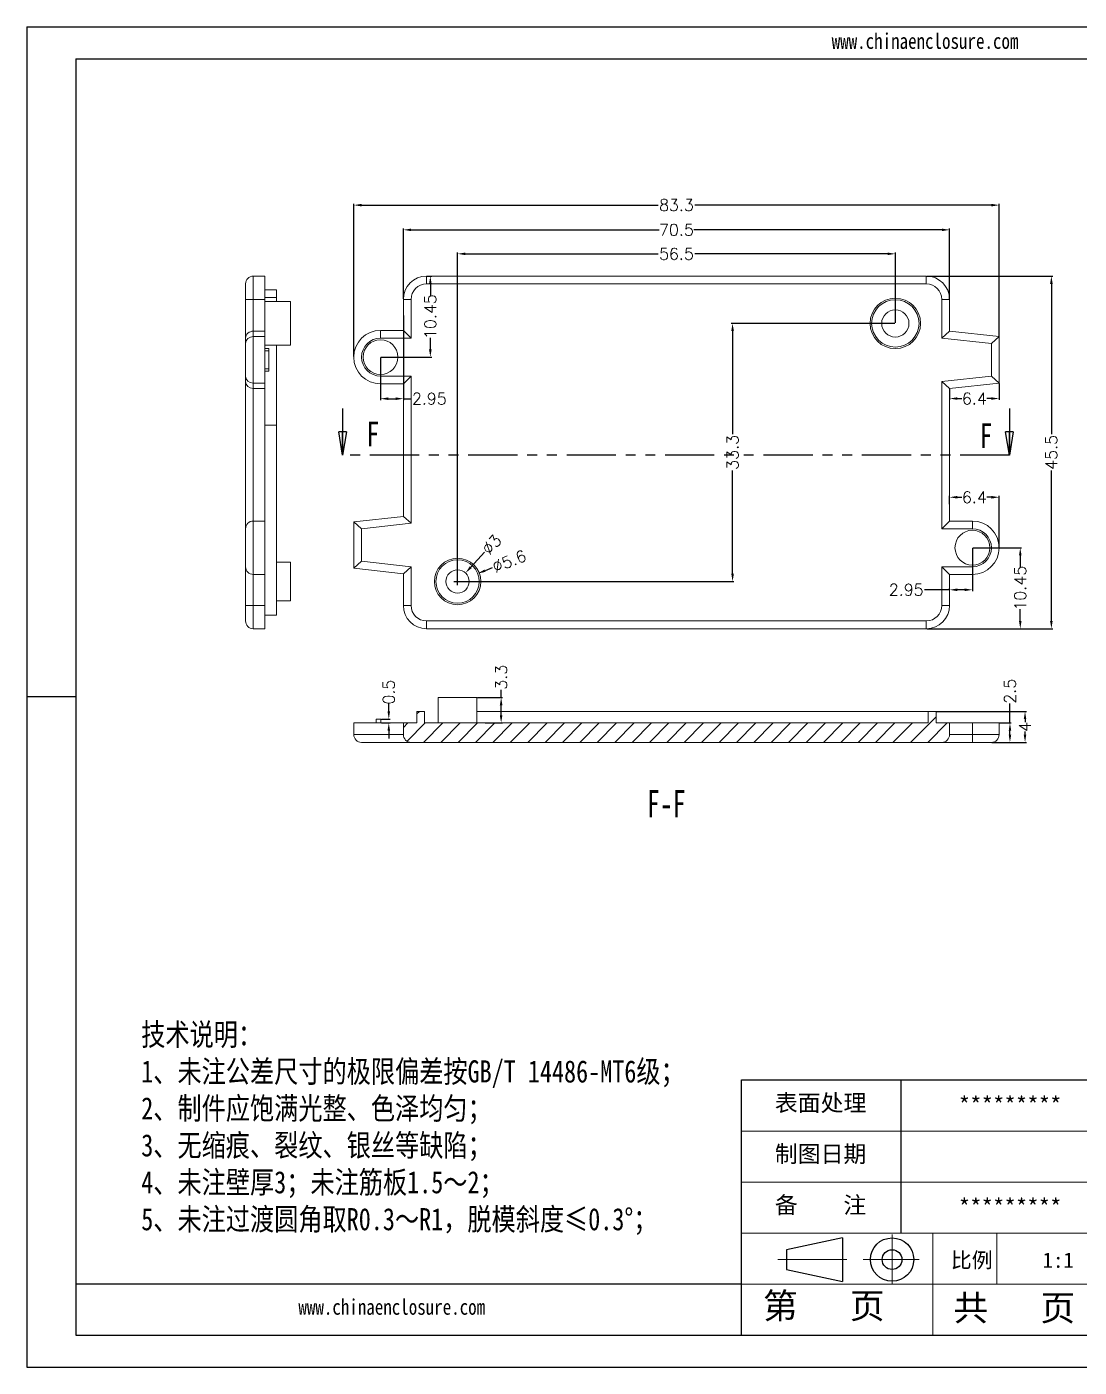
# Model space of a CAD drawing. Header units: inches. Extents: x 3288 to 3801, y 519 to 692.
# Drawn here: x 3288 to 3423.8, y 519 to 692 of the extents above; entities that cross this region are included whole.
import ezdxf

# ---------------------------------------------------------------- set-up
doc = ezdxf.new("R2010")
doc.units = ezdxf.units.IN
doc.linetypes.add('CENTER2', pattern=[28.575, 19.05, -3.175, 3.175, -3.175])
doc.linetypes.add('PHANTOM', pattern=[12.7, 6.35, -1.27, 1.27, -1.27, 1.27, -1.27])
doc.layers.add('文字', color=81, linetype='Continuous')
for name, color, linetype, lineweight in [('粗实线', 7, 'Continuous', 30), ('细实线', 3, 'Continuous', 9), ('细点划线', 2, 'CENTER2', 9)]:
    doc.layers.add(name, color=color, linetype=linetype, lineweight=lineweight)
doc.styles.add('SLDTEXTSTYLE0', font='TXT', dxfattribs={"width": 0.75})
doc.styles.add('SLDTEXTSTYLE3', font='TXT', dxfattribs={"width": 0.7})
doc.styles.get("Standard").update_dxf_attribs({"font": 'txt', "bigfont": 'gbcbig.shx'})
doc.styles.add('宋体', font='', dxfattribs={"width": 0.8, "height": 3.5})
doc.styles.get('宋体').set_extended_font_data('SimSun')
doc.dimstyles.new('1.5', dxfattribs={"dimtxt": 1.5, "dimasz": 1, "dimexe": 0.18, "dimexo": 0.0625, "dimgap": 0.1, "dimtad": 0, "dimzin": 12, "dimdsep": 46, "dimtxsty": 'Standard', "dimcen": 0.5, "dimclrd": 3, "dimclre": 3, "dimadec": 0, "dimazin": 0, "dimtfac": 1, "dimtofl": 0, "dimtmove": 0, "dimatfit": 3, "dimfxl": 1, "dimtolj": 1, "dimtzin": 0, "dimarcsym": 0})

# ---------------------------------------------------------------- blocks, each defined once
blk = doc.blocks.new('_CLOSED')
at = {"color": 0, "linetype": 'ByBlock', "lineweight": -2}
for p, q in [((-1, 0.166667), (0, 0)), ((-1, 0.166667), (-1, -0.166667)), ((0, 0), (-1, -0.166667)), ((0, 0), (-1, 0))]:
    blk.add_line(p, q, dxfattribs=at)
blk = doc.blocks.new('*D240')
at = {"color": 3, "lineweight": -2}
for p, q in [((3336.6, 656.9), (3336.6, 665.99)), ((3407.1, 656.9), (3407.1, 665.99)), ((3337.6, 665.81), (3369.62, 665.81)), ((3406.1, 665.81), (3374.07, 665.81))]:
    blk.add_line(p, q, dxfattribs=at)
at = {"color": 3}
for points in [[(3337.6, 665.97), (3337.6, 665.64), (3336.6, 665.81)], [(3406.1, 665.97), (3406.1, 665.64), (3407.1, 665.81)]]:
    blk.add_solid(points, dxfattribs=at)
at = {"layer": 'Defpoints', "color": 0}
for p in [(3407.1, 665.81), (3336.6, 656.84), (3407.1, 656.84)]:
    blk.add_point(p, dxfattribs=at)
at = {"color": 0, "insert": (3371.85, 665.81), "char_height": 1.5, "attachment_point": 5}
blk.add_mtext('\\A1;70.5', dxfattribs=at)
blk = doc.blocks.new('*D241')
at = {"color": 3, "lineweight": -2}
for p, q in [((3343.6, 620.5), (3343.6, 662.89)), ((3344.6, 662.71), (3369.5, 662.71)), ((3399.1, 662.71), (3374.2, 662.71)), ((3400.1, 653.8), (3400.1, 662.89))]:
    blk.add_line(p, q, dxfattribs=at)
at = {"color": 3}
for points in [[(3344.6, 662.88), (3344.6, 662.55), (3343.6, 662.71)], [(3399.1, 662.88), (3399.1, 662.55), (3400.1, 662.71)]]:
    blk.add_solid(points, dxfattribs=at)
at = {"layer": 'Defpoints', "color": 0}
for p in [(3400.1, 662.71), (3400.1, 653.74), (3343.6, 620.44)]:
    blk.add_point(p, dxfattribs=at)
at = {"color": 0, "insert": (3371.85, 662.71), "char_height": 1.5, "attachment_point": 5}
blk.add_mtext('\\A1;56.5', dxfattribs=at)
blk = doc.blocks.new('*D242')
at = {"color": 3, "lineweight": -2}
for p, q in [((3400.04, 653.74), (3378.91, 653.74)), ((3379.09, 652.74), (3379.09, 639.44)), ((3379.09, 621.44), (3379.09, 634.74)), ((3343.66, 620.44), (3379.27, 620.44))]:
    blk.add_line(p, q, dxfattribs=at)
at = {"color": 3}
for points in [[(3378.92, 652.74), (3379.26, 652.74), (3379.09, 653.74)], [(3378.92, 621.44), (3379.26, 621.44), (3379.09, 620.44)]]:
    blk.add_solid(points, dxfattribs=at)
at = {"layer": 'Defpoints', "color": 0}
for p in [(3379.09, 653.74), (3400.1, 653.74), (3343.6, 620.44)]:
    blk.add_point(p, dxfattribs=at)
at = {"color": 0, "insert": (3379.09, 637.09), "char_height": 1.5, "attachment_point": 5, "rotation": 90}
blk.add_mtext('\\A1;33.3', dxfattribs=at)
blk = doc.blocks.new('*D243')
at = {"color": 3, "lineweight": -2}
for p, q in [((3330.2, 649.45), (3330.2, 669.18)), ((3331.2, 669), (3369.5, 669)), ((3412.5, 669), (3374.2, 669)), ((3413.5, 652.1), (3413.5, 669.18))]:
    blk.add_line(p, q, dxfattribs=at)
at = {"color": 3}
for points in [[(3331.2, 669.16), (3331.2, 668.83), (3330.2, 669)], [(3412.5, 669.16), (3412.5, 668.83), (3413.5, 669)]]:
    blk.add_solid(points, dxfattribs=at)
at = {"layer": 'Defpoints', "color": 0}
for p in [(3413.5, 669), (3413.5, 652.04), (3330.2, 649.39)]:
    blk.add_point(p, dxfattribs=at)
at = {"color": 0, "insert": (3371.85, 669), "char_height": 1.5, "attachment_point": 5}
blk.add_mtext('\\A1;83.3', dxfattribs=at)
blk = doc.blocks.new('*D244')
at = {"color": 3, "lineweight": -2}
for p, q in [((3407.1, 630.4), (3407.1, 631.48)), ((3413.5, 624.85), (3413.5, 631.48)), ((3408.1, 631.3), (3408.7, 631.3)), ((3412.5, 631.3), (3411.9, 631.3))]:
    blk.add_line(p, q, dxfattribs=at)
at = {"color": 3}
for points in [[(3408.1, 631.47), (3408.1, 631.13), (3407.1, 631.3)], [(3412.5, 631.47), (3412.5, 631.13), (3413.5, 631.3)]]:
    blk.add_solid(points, dxfattribs=at)
at = {"layer": 'Defpoints', "color": 0}
for p in [(3407.1, 630.34), (3413.5, 631.3), (3413.5, 624.79)]:
    blk.add_point(p, dxfattribs=at)
at = {"color": 0, "insert": (3410.3, 631.3), "char_height": 1.5, "attachment_point": 5}
blk.add_mtext('\\A1;6.4', dxfattribs=at)
blk = doc.blocks.new('*D245')
at = {"color": 3, "lineweight": -2}
for p, q in [((3407.1, 645.27), (3407.1, 643.86)), ((3413.5, 645.97), (3413.5, 643.86)), ((3408.1, 644.04), (3408.7, 644.04)), ((3412.5, 644.04), (3411.9, 644.04))]:
    blk.add_line(p, q, dxfattribs=at)
at = {"color": 3}
for points in [[(3408.1, 644.2), (3408.1, 643.87), (3407.1, 644.04)], [(3412.5, 644.2), (3412.5, 643.87), (3413.5, 644.04)]]:
    blk.add_solid(points, dxfattribs=at)
at = {"layer": 'Defpoints', "color": 0}
for p in [(3407.1, 645.34), (3413.5, 646.04), (3413.5, 644.04)]:
    blk.add_point(p, dxfattribs=at)
at = {"color": 0, "insert": (3410.3, 644.04), "char_height": 1.5, "attachment_point": 5}
blk.add_mtext('\\A1;6.4', dxfattribs=at)
blk = doc.blocks.new('*D246')
at = {"color": 3, "lineweight": -2}
for p, q in [((3410.11, 624.79), (3416.4, 624.79)), ((3416.22, 623.79), (3416.22, 622.29)), ((3416.22, 615.34), (3416.22, 616.84)), ((3404.16, 614.34), (3416.4, 614.34))]:
    blk.add_line(p, q, dxfattribs=at)
at = {"color": 3}
for points in [[(3416.06, 623.79), (3416.39, 623.79), (3416.22, 624.79)], [(3416.06, 615.34), (3416.39, 615.34), (3416.22, 614.34)]]:
    blk.add_solid(points, dxfattribs=at)
at = {"layer": 'Defpoints', "color": 0}
for p in [(3410.05, 624.79), (3404.1, 614.34), (3416.22, 614.34)]:
    blk.add_point(p, dxfattribs=at)
at = {"color": 0, "insert": (3416.22, 619.56), "char_height": 1.5, "attachment_point": 5, "rotation": 90}
blk.add_mtext('\\A1;10.45', dxfattribs=at)
blk = doc.blocks.new('*D247')
at = {"color": 3, "lineweight": -2}
for p, q in [((3410.05, 624.72), (3410.05, 619.18)), ((3407.1, 619.36), (3403.85, 619.36)), ((3407.1, 619.4), (3407.1, 619.54)), ((3409.05, 619.36), (3408.1, 619.36))]:
    blk.add_line(p, q, dxfattribs=at)
at = {"color": 3}
for points in [[(3408.1, 619.53), (3408.1, 619.19), (3407.1, 619.36)], [(3409.05, 619.53), (3409.05, 619.19), (3410.05, 619.36)]]:
    blk.add_solid(points, dxfattribs=at)
at = {"layer": 'Defpoints', "color": 0}
for p in [(3410.05, 624.79), (3407.1, 619.36), (3407.1, 619.34)]:
    blk.add_point(p, dxfattribs=at)
at = {"color": 0, "insert": (3401.5, 619.36), "char_height": 1.5, "attachment_point": 5}
blk.add_mtext('\\A1;2.95', dxfattribs=at)
blk = doc.blocks.new('*D248')
at = {"color": 3, "lineweight": -2}
for p, q in [((3339.66, 659.84), (3340.26, 659.84)), ((3340.08, 658.84), (3340.08, 657.34)), ((3340.08, 650.39), (3340.08, 651.89)), ((3333.71, 649.39), (3340.26, 649.39))]:
    blk.add_line(p, q, dxfattribs=at)
at = {"color": 3}
for points in [[(3339.91, 658.84), (3340.25, 658.84), (3340.08, 659.84)], [(3339.91, 650.39), (3340.25, 650.39), (3340.08, 649.39)]]:
    blk.add_solid(points, dxfattribs=at)
at = {"layer": 'Defpoints', "color": 0}
for p in [(3339.6, 659.84), (3333.65, 649.39), (3340.08, 649.39)]:
    blk.add_point(p, dxfattribs=at)
at = {"color": 0, "insert": (3340.08, 654.61), "char_height": 1.5, "attachment_point": 5, "rotation": 90}
blk.add_mtext('\\A1;10.45', dxfattribs=at)
blk = doc.blocks.new('*D249')
at = {"color": 3, "lineweight": -2}
for p, q in [((3336.6, 654.77), (3336.6, 643.84)), ((3333.65, 649.32), (3333.65, 643.84)), ((3334.65, 644.02), (3335.6, 644.02)), ((3336.6, 644.02), (3337.6, 644.02))]:
    blk.add_line(p, q, dxfattribs=at)
at = {"color": 3}
for points in [[(3334.65, 644.19), (3334.65, 643.85), (3333.65, 644.02)], [(3335.6, 644.19), (3335.6, 643.85), (3336.6, 644.02)]]:
    blk.add_solid(points, dxfattribs=at)
at = {"layer": 'Defpoints', "color": 0}
for p in [(3336.6, 654.84), (3333.65, 649.39), (3336.6, 644.02)]:
    blk.add_point(p, dxfattribs=at)
at = {"color": 0, "insert": (3339.95, 644.02), "char_height": 1.5, "attachment_point": 5}
blk.add_mtext('\\A1;2.95', dxfattribs=at)
blk = doc.blocks.new('*D250')
at = {"color": 3, "lineweight": -2}
for p, q in [((3347.08, 624.2), (3345.3, 622.27)), ((3343.1, 620.44), (3344.1, 620.44)), ((3343.6, 619.94), (3343.6, 620.94))]:
    blk.add_line(p, q, dxfattribs=at)
at = {"color": 3}
blk.add_solid([(3345.17, 622.38), (3345.42, 622.16), (3344.62, 621.54)], dxfattribs=at)
at = {"layer": 'Defpoints', "color": 0}
for p in [(3344.62, 621.54), (3342.58, 619.33)]:
    blk.add_point(p, dxfattribs=at)
at = {"color": 0, "insert": (3348, 625.19), "char_height": 1.5, "attachment_point": 5, "rotation": 47.2242}
blk.add_mtext('\\A1;∅3', dxfattribs=at)
blk = doc.blocks.new('*D251')
at = {"color": 3, "lineweight": -2}
for p, q in [((3348.07, 622.19), (3347.14, 621.82)), ((3343.1, 620.44), (3344.1, 620.44)), ((3343.6, 619.94), (3343.6, 620.94))]:
    blk.add_line(p, q, dxfattribs=at)
at = {"color": 3}
blk.add_solid([(3347.08, 621.98), (3347.2, 621.67), (3346.2, 621.46)], dxfattribs=at)
at = {"layer": 'Defpoints', "color": 0}
for p in [(3346.2, 621.46), (3340.99, 619.41)]:
    blk.add_point(p, dxfattribs=at)
at = {"color": 0, "insert": (3350.26, 623.04), "char_height": 1.5, "attachment_point": 5, "rotation": 21.3806}
blk.add_mtext('\\A1;∅5.6', dxfattribs=at)
blk = doc.blocks.new('*D252')
at = {"color": 3, "lineweight": -2}
for p, q in [((3404.16, 659.84), (3420.42, 659.84)), ((3420.24, 658.84), (3420.24, 639.44)), ((3420.24, 615.34), (3420.24, 634.74)), ((3404.16, 614.34), (3420.42, 614.34))]:
    blk.add_line(p, q, dxfattribs=at)
at = {"color": 3}
for points in [[(3420.07, 658.84), (3420.41, 658.84), (3420.24, 659.84)], [(3420.07, 615.34), (3420.41, 615.34), (3420.24, 614.34)]]:
    blk.add_solid(points, dxfattribs=at)
at = {"layer": 'Defpoints', "color": 0}
for p in [(3404.1, 659.84), (3420.24, 659.84), (3404.1, 614.34)]:
    blk.add_point(p, dxfattribs=at)
at = {"color": 0, "insert": (3420.24, 637.09), "char_height": 1.5, "attachment_point": 5, "rotation": 90}
blk.add_mtext('\\A1;45.5', dxfattribs=at)
blk = doc.blocks.new('*D253')
at = {"color": 3, "lineweight": -2}
for p, q in [((3414.89, 602.17), (3414.89, 604.67)), ((3413.56, 602.17), (3415.07, 602.17)), ((3414.89, 600.67), (3414.89, 601.17)), ((3412.56, 599.67), (3415.07, 599.67))]:
    blk.add_line(p, q, dxfattribs=at)
at = {"color": 3}
for points in [[(3414.73, 601.17), (3415.06, 601.17), (3414.89, 602.17)], [(3414.73, 600.67), (3415.06, 600.67), (3414.89, 599.67)]]:
    blk.add_solid(points, dxfattribs=at)
at = {"layer": 'Defpoints', "color": 0}
for p in [(3413.5, 602.17), (3414.89, 602.17), (3412.5, 599.67)]:
    blk.add_point(p, dxfattribs=at)
at = {"color": 0, "insert": (3414.89, 606.27), "char_height": 1.5, "attachment_point": 5, "rotation": 90}
blk.add_mtext('\\A1;2.5', dxfattribs=at)
blk = doc.blocks.new('*D254')
at = {"color": 3, "lineweight": -2}
for p, q in [((3405.41, 603.67), (3417.02, 603.67)), ((3416.84, 602.67), (3416.84, 602.27)), ((3416.84, 600.67), (3416.84, 601.07)), ((3412.56, 599.67), (3417.02, 599.67))]:
    blk.add_line(p, q, dxfattribs=at)
at = {"color": 3}
for points in [[(3416.67, 602.67), (3417, 602.67), (3416.84, 603.67)], [(3416.67, 600.67), (3417, 600.67), (3416.84, 599.67)]]:
    blk.add_solid(points, dxfattribs=at)
at = {"layer": 'Defpoints', "color": 0}
for p in [(3405.35, 603.67), (3412.5, 599.67), (3416.84, 599.67)]:
    blk.add_point(p, dxfattribs=at)
at = {"color": 0, "insert": (3416.84, 601.67), "char_height": 1.5, "attachment_point": 5, "rotation": 90}
blk.add_mtext('\\A1;4', dxfattribs=at)
blk = doc.blocks.new('*D255')
at = {"color": 3, "lineweight": -2}
for p, q in [((3346.16, 605.47), (3349.4, 605.47)), ((3349.22, 605.47), (3349.22, 606.47)), ((3349.22, 603.17), (3349.22, 604.47)), ((3347.15, 602.17), (3349.4, 602.17))]:
    blk.add_line(p, q, dxfattribs=at)
at = {"color": 3}
for points in [[(3349.05, 604.47), (3349.38, 604.47), (3349.22, 605.47)], [(3349.05, 603.17), (3349.38, 603.17), (3349.22, 602.17)]]:
    blk.add_solid(points, dxfattribs=at)
at = {"layer": 'Defpoints', "color": 0}
for p in [(3346.1, 605.47), (3349.22, 605.47), (3347.09, 602.17)]:
    blk.add_point(p, dxfattribs=at)
at = {"color": 0, "insert": (3349.22, 608.07), "char_height": 1.5, "attachment_point": 5, "rotation": 90}
blk.add_mtext('\\A1;3.3', dxfattribs=at)
blk = doc.blocks.new('*D256')
at = {"color": 3, "lineweight": -2}
for p, q in [((3334.72, 603.67), (3334.72, 604.67)), ((3333.76, 602.67), (3334.9, 602.67)), ((3333.76, 602.17), (3334.9, 602.17)), ((3334.72, 601.17), (3334.72, 600.17))]:
    blk.add_line(p, q, dxfattribs=at)
at = {"color": 3}
for points in [[(3334.55, 603.67), (3334.88, 603.67), (3334.72, 602.67)], [(3334.55, 601.17), (3334.88, 601.17), (3334.72, 602.17)]]:
    blk.add_solid(points, dxfattribs=at)
at = {"layer": 'Defpoints', "color": 0}
for p in [(3333.7, 602.67), (3333.7, 602.17), (3334.72, 602.67)]:
    blk.add_point(p, dxfattribs=at)
at = {"color": 0, "insert": (3334.72, 606.15), "char_height": 1.5, "attachment_point": 5, "rotation": 90}
blk.add_mtext('\\A1;0.5', dxfattribs=at)

msp = doc.modelspace()

# ---------------------------------------------------------------- hatches: boundary and pattern name
at = {"linetype": 'Continuous', "lineweight": 0}
h = msp.add_hatch(dxfattribs=at)
h.set_pattern_fill('ANSI31', color=4, scale=0.5, style=0)
h.set_pattern_definition([(45, (-287.873, -306.3599), (-1.122532, 1.122532), [])])
edge = h.paths.add_edge_path(flags=0)
edge.add_line((3404.348, 602.172), (3339.348, 602.172))
edge.add_line((3339.348, 602.172), (3339.348, 603.672))
edge.add_line((3339.348, 603.672), (3338.348, 603.672))
edge.add_line((3338.348, 603.672), (3338.348, 602.172))
edge.add_line((3338.348, 602.172), (3336.598, 602.172))
edge.add_line((3336.598, 602.172), (3336.598, 600.672))
edge.add_arc((3337.598, 600.672), 1, 180, 270)
edge.add_line((3337.598, 599.672), (3406.098, 599.672))
edge.add_arc((3406.098, 600.672), 1, 270, 0)
edge.add_line((3407.098, 600.672), (3407.098, 602.172))
edge.add_line((3407.098, 602.172), (3405.348, 602.172))
edge.add_line((3405.348, 602.172), (3405.348, 603.672))
edge.add_line((3405.348, 603.672), (3404.348, 603.672))
edge.add_line((3404.348, 603.672), (3404.348, 602.172))

# ---------------------------------------------------------------- linework, layer by layer
for p, q in [((3287.995, 692.009), (3532.622, 692.009)), ((3287.995, 692.009), (3287.995, 519.041)), ((3294.325, 687.891), (3528.504, 687.891)), ((3294.325, 687.891), (3294.325, 523.159)), ((3294.325, 605.525), (3287.995, 605.525)), ((3287.995, 599.119), (3287.995, 519.041)), ((3380.245, 523.159), (3380.245, 556.105)), ((3380.245, 556.105), (3528.504, 556.105)), ((3400.837, 536.337), (3400.837, 556.105)), ((3380.245, 529.748), (3294.325, 529.748)), ((3294.325, 523.159), (3528.504, 523.159)), ((3287.995, 519.041), (3532.622, 519.041)), ((3287.995, 519.041), (3401.249, 519.041))]:
    msp.add_line(p, q)
at = {"color": 7, "linetype": 'Continuous', "lineweight": 15}
for p, q in [((3317.231, 659.835), (3317.231, 656.835)), ((3317.231, 659.835), (3318.731, 659.835)), ((3318.731, 659.835), (3318.731, 656.835)), ((3339.598, 659.835), (3339.598, 658.835)), ((3339.598, 659.835), (3404.098, 659.835)), ((3404.098, 659.835), (3404.098, 658.835)), ((3316.231, 656.835), (3316.231, 658.835)), ((3318.731, 658.085), (3320.231, 658.085)), ((3320.231, 657.085), (3320.231, 658.085)), ((3404.098, 658.835), (3339.598, 658.835)), ((3317.231, 656.835), (3316.231, 656.835)), ((3316.231, 651.839), (3316.231, 656.835)), ((3317.231, 656.835), (3317.231, 652.735)), ((3318.731, 656.835), (3317.231, 656.835)), ((3318.731, 657.085), (3320.231, 657.085)), ((3318.731, 656.835), (3318.731, 652.735)), ((3322.031, 656.557), (3318.731, 656.557)), ((3320.231, 656.557), (3320.231, 657.085)), ((3322.031, 656.557), (3322.031, 650.913)), ((3336.598, 652.835), (3336.598, 656.835)), ((3336.598, 656.835), (3337.598, 656.835)), ((3337.598, 656.835), (3337.598, 651.835)), ((3407.098, 656.835), (3406.098, 656.835)), ((3406.098, 651.839), (3406.098, 656.835)), ((3407.098, 656.835), (3407.098, 652.735)), ((3317.231, 652.735), (3317.231, 652.035)), ((3318.731, 652.735), (3317.231, 652.735)), ((3318.731, 652.735), (3318.731, 652.035)), ((3333.648, 651.835), (3333.648, 652.835)), ((3333.648, 652.835), (3336.598, 652.835)), ((3337.598, 651.835), (3336.598, 652.835)), ((3407.098, 652.735), (3406.098, 651.839)), ((3407.098, 652.735), (3413.498, 652.035)), ((3316.231, 651.139), (3316.231, 651.839)), ((3316.231, 646.932), (3316.231, 651.139)), ((3318.731, 652.035), (3317.231, 652.035)), ((3317.231, 652.035), (3317.231, 646.035)), ((3318.731, 652.035), (3318.731, 646.035)), ((3318.731, 650.913), (3322.031, 650.913)), ((3319.231, 650.485), (3318.731, 650.485)), ((3319.231, 650.485), (3319.231, 650.185)), ((3320.231, 640.585), (3320.231, 650.913)), ((3337.598, 651.835), (3333.648, 651.835)), ((3412.498, 651.139), (3406.098, 651.839)), ((3413.498, 652.035), (3412.498, 651.139)), ((3412.498, 646.932), (3412.498, 651.139)), ((3413.498, 652.035), (3413.498, 646.035)), ((3319.231, 650.185), (3318.731, 650.185)), ((3319.231, 650.185), (3319.231, 647.885)), ((3316.231, 646.232), (3316.231, 646.932)), ((3319.231, 647.885), (3318.731, 647.885)), ((3318.731, 647.585), (3319.231, 647.585)), ((3319.231, 647.885), (3319.231, 647.585)), ((3333.648, 646.935), (3333.648, 645.935)), ((3333.648, 646.935), (3337.598, 646.935)), ((3337.598, 646.935), (3336.598, 645.935)), ((3337.598, 646.935), (3337.598, 627.939)), ((3406.098, 646.232), (3412.498, 646.932)), ((3413.498, 646.035), (3412.498, 646.932)), ((3316.231, 627.235), (3316.231, 646.232)), ((3318.731, 646.035), (3317.231, 646.035)), ((3317.231, 646.035), (3317.231, 645.335)), ((3318.731, 645.335), (3317.231, 645.335)), ((3317.231, 645.335), (3317.231, 628.235)), ((3318.731, 646.035), (3318.731, 645.335)), ((3318.731, 645.335), (3318.731, 628.235)), ((3336.598, 645.935), (3333.648, 645.935)), ((3336.598, 628.835), (3336.598, 645.935)), ((3407.098, 645.335), (3406.098, 646.232)), ((3406.098, 627.235), (3406.098, 646.232)), ((3413.498, 646.035), (3407.098, 645.335)), ((3407.098, 645.335), (3407.098, 628.235)), ((3318.731, 640.585), (3320.231, 640.585)), ((3320.231, 640.585), (3320.231, 616.085)), ((3317.231, 628.235), (3317.231, 621.335)), ((3317.231, 628.235), (3318.731, 628.235)), ((3318.731, 621.335), (3318.731, 628.235)), ((3330.198, 628.135), (3336.598, 628.835)), ((3331.198, 627.239), (3330.198, 628.135)), ((3330.198, 622.135), (3330.198, 628.135)), ((3337.598, 627.939), (3331.198, 627.239)), ((3337.598, 627.939), (3336.598, 628.835)), ((3407.098, 628.235), (3406.098, 627.235)), ((3407.098, 628.235), (3410.048, 628.235)), ((3410.048, 628.235), (3410.048, 627.235)), ((3316.231, 622.335), (3316.231, 627.235)), ((3331.198, 627.239), (3331.198, 623.032)), ((3410.048, 627.235), (3406.098, 627.235)), ((3322.031, 622.935), (3320.231, 622.935)), ((3322.031, 622.935), (3322.031, 617.935)), ((3331.198, 623.032), (3330.198, 622.135)), ((3331.198, 623.032), (3337.598, 622.332)), ((3316.231, 617.335), (3316.231, 622.335)), ((3318.731, 621.335), (3317.231, 621.335)), ((3317.231, 621.335), (3317.231, 617.335)), ((3318.731, 621.335), (3318.731, 617.335)), ((3336.598, 621.435), (3330.198, 622.135)), ((3337.598, 622.332), (3336.598, 621.435)), ((3336.598, 617.335), (3336.598, 621.435)), ((3337.598, 622.332), (3337.598, 617.335)), ((3406.098, 622.335), (3410.048, 622.335)), ((3406.098, 617.335), (3406.098, 622.335)), ((3407.098, 621.335), (3406.098, 622.335)), ((3410.048, 621.335), (3407.098, 621.335)), ((3407.098, 621.335), (3407.098, 617.335)), ((3410.048, 621.335), (3410.048, 622.335)), ((3320.231, 617.935), (3322.031, 617.935)), ((3316.231, 617.335), (3317.231, 617.335)), ((3316.231, 615.335), (3316.231, 617.335)), ((3317.231, 617.335), (3317.231, 614.335)), ((3317.231, 617.335), (3318.731, 617.335)), ((3318.731, 617.335), (3318.731, 614.335)), ((3320.231, 616.085), (3318.731, 616.085)), ((3337.598, 617.335), (3336.598, 617.335)), ((3406.098, 617.335), (3407.098, 617.335)), ((3318.731, 614.335), (3317.231, 614.335)), ((3339.598, 615.335), (3404.098, 615.335)), ((3339.598, 615.335), (3339.598, 614.335)), ((3404.098, 614.335), (3339.598, 614.335)), ((3404.098, 615.335), (3404.098, 614.335)), ((3341.098, 605.472), (3341.098, 602.172)), ((3341.098, 605.472), (3346.098, 605.472)), ((3346.098, 602.172), (3346.098, 605.472)), ((3338.348, 602.172), (3338.348, 603.672)), ((3338.348, 603.672), (3339.348, 603.672)), ((3339.348, 602.172), (3339.348, 603.672)), ((3404.348, 603.672), (3346.098, 603.672)), ((3404.348, 603.672), (3404.348, 602.172)), ((3404.348, 603.672), (3405.348, 603.672)), ((3405.348, 603.672), (3405.348, 602.172)), ((3330.198, 602.172), (3330.198, 600.672)), ((3330.198, 602.172), (3336.598, 602.172)), ((3333.098, 602.672), (3333.098, 602.172)), ((3333.098, 602.672), (3333.698, 602.672)), ((3333.698, 602.672), (3333.698, 602.172)), ((3336.598, 600.672), (3336.598, 602.172)), ((3336.598, 602.172), (3338.348, 602.172)), ((3339.348, 602.172), (3404.348, 602.172)), ((3405.348, 602.172), (3407.098, 602.172)), ((3407.098, 602.172), (3407.098, 600.672)), ((3410.048, 602.172), (3407.098, 602.172)), ((3410.048, 600.672), (3410.048, 602.172)), ((3413.498, 602.172), (3410.048, 602.172)), ((3413.498, 600.672), (3413.498, 602.172)), ((3330.198, 600.672), (3336.598, 600.672)), ((3407.098, 600.672), (3410.048, 600.672)), ((3410.048, 600.672), (3410.048, 599.672)), ((3337.598, 599.672), (3331.198, 599.672)), ((3337.598, 599.672), (3406.098, 599.672)), ((3410.048, 599.672), (3406.098, 599.672)), ((3412.498, 599.672), (3410.048, 599.672))]:
    msp.add_line(p, q, dxfattribs=at)
at = {"color": 7, "linetype": 'Continuous', "lineweight": 30}
for p, q in [((3328.755, 642.733), (3328.755, 636.733)), ((3414.828, 642.733), (3414.828, 636.733))]:
    msp.add_line(p, q, dxfattribs=at)
at = {"color": 1, "linetype": 'PHANTOM', "lineweight": 30}
msp.add_line((3414.828, 636.733), (3328.755, 636.733), dxfattribs=at)
at = {"color": 8, "linetype": 'Continuous', "lineweight": 15}
msp.add_line((3410.048, 600.672), (3413.498, 600.672), dxfattribs=at)
at = {"color": 7, "linetype": 'Continuous', "lineweight": 15}
for centre, radius in [((3400.098, 653.735), 3.257), ((3400.098, 653.735), 3.057), ((3400.098, 653.735), 1.757), ((3333.648, 649.385), 2.25), ((3410.048, 624.785), 2.25), ((3343.598, 620.435), 3), ((3343.598, 620.435), 2.8), ((3343.598, 620.435), 1.5)]:
    msp.add_circle(centre, radius, dxfattribs=at)
for centre, radius, start, end in [((3317.231, 658.835), 1, 90, 180), ((3339.598, 656.835), 3, 90, 180), ((3404.098, 656.835), 3, 0, 90), ((3339.598, 656.835), 2, 90, 180), ((3404.098, 656.835), 2, 0, 90), ((3333.648, 649.385), 3.45, 90, 270), ((3333.648, 649.385), 2.45, 90, 270), ((3317.231, 627.235), 1, 90, 180), ((3410.048, 624.785), 3.45, 270, 90), ((3410.048, 624.785), 2.45, 270, 90), ((3317.231, 622.335), 1, 180, 270), ((3339.598, 617.335), 3, 180, 270), ((3339.598, 617.335), 2, 180, 270), ((3404.098, 617.335), 2, 270, 0), ((3404.098, 617.335), 3, 270, 0), ((3317.231, 615.335), 1, 180, 270), ((3331.198, 600.672), 1, 180, 270), ((3337.598, 600.672), 1, 180, 270), ((3406.098, 600.672), 1, 270, 0), ((3412.498, 600.672), 1, 270, 0)]:
    msp.add_arc(centre, radius, start, end, dxfattribs=at)
for centre, start_param, end_param in [((3317.231, 651.839), 1.5707963, 3.1415927), ((3317.231, 651.139), 1.5707963, 3.1415927), ((3317.231, 646.932), 3.1415927, 4.712389), ((3317.231, 646.232), 3.1415927, 4.712389)]:
    msp.add_ellipse(centre, major_axis=(1, 0), ratio=0.8965887, start_param=start_param, end_param=end_param, dxfattribs=at)
at = {"layer": '粗实线', "color": 7}
for p, q in [((3393.268, 535.721), (3386.068, 534.195)), ((3393.268, 535.721), (3393.268, 530.078)), ((3386.068, 534.195), (3386.068, 531.649)), ((3386.068, 531.649), (3393.268, 530.078))]:
    msp.add_line(p, q, dxfattribs=at)
for radius in [2.799, 1.273]:
    msp.add_circle((3399.676, 532.922), radius, dxfattribs=at)
at = {"layer": '细实线', "color": 7}
for p, q in [((3429.665, 549.516), (3380.245, 549.516)), ((3429.665, 542.927), (3380.245, 542.927)), ((3528.504, 536.337), (3380.245, 536.337)), ((3404.955, 536.337), (3404.955, 523.159)), ((3413.192, 536.337), (3413.192, 529.748)), ((3429.665, 529.748), (3380.245, 529.748))]:
    msp.add_line(p, q, dxfattribs=at)
at = {"layer": '细点划线', "color": 7}
for p, q in [((3399.676, 536.144), (3399.676, 529.748)), ((3384.921, 532.922), (3393.82, 532.922)), ((3395.932, 532.922), (3403.167, 532.922))]:
    msp.add_line(p, q, dxfattribs=at)

# ---------------------------------------------------------------- block references
at = {"color": 7, "linetype": 'Continuous', "lineweight": 30, "xscale": 3, "yscale": 3, "zscale": 0.5, "rotation": 270}
for p in [(3328.755, 636.733), (3414.828, 636.733)]:
    msp.add_blockref('_CLOSED', p, dxfattribs=at)

# ---------------------------------------------------------------- texts
at = {"color": 7, "linetype": 'Continuous', "char_height": 3.175, "attachment_point": 1, "style": 'SLDTEXTSTYLE0'}
for insert in [(3331.856, 641.037), (3410.996, 640.851)]:
    msp.add_mtext('F', dxfattribs=dict(at, insert=insert))
at = {"color": 0, "linetype": 'Continuous', "lineweight": 0, "insert": (3370.534, 593.505), "char_height": 3.5, "attachment_point": 2, "style": 'SLDTEXTSTYLE3'}
msp.add_mtext('F-F', dxfattribs=at)
at = {"char_height": 2.167, "width": 1231.61197, "attachment_point": 1}
for s, insert in [('{\\fSimHei|b0|i0|c134|p49;表面处理}', (3384.543, 554.235)), ('{\\fSimHei|b0|i0|c134|p49;*********}', (3408.277, 553.957)), ('{\\fSimHei|b0|i0|c134|p49;制图日期}', (3384.543, 547.646)), ('{\\fSimHei|b0|i0|c134|p49;备    注}', (3384.543, 541.057)), ('{\\fSimHei|b0|i0|c134|p49;*********}', (3408.277, 540.778))]:
    msp.add_mtext(s, dxfattribs=dict(at, insert=insert))
at = {"layer": '文字', "color": 0, "attachment_point": 1, "style": '宋体'}
for s, insert, char_height, width in [('www.chinaenclosure.com', (3391.882, 691.179), 2.01339, 35.37332), ('{\\H1.111x;技术说明：\\P1、未注公差尺寸的极限偏差按GB/T 14486-MT6级；\\P2、制件应饱满光整、色泽均匀；\\P3、无缩痕、裂纹、银丝等缺陷；\\P4、未注壁厚3；未注筋板1.5～2；\\P5、未注过渡圆角取R0.3～R1，脱模斜度≤0.3%%D；}', (3302.765, 563.407), 2.57394, 93.75138), ('www.chinaenclosure.com', (3323.05, 527.82), 2.01339, 35.37332)]:
    msp.add_mtext(s, dxfattribs=dict(at, insert=insert, char_height=char_height, width=width))
at = {"layer": '细实线', "color": 7, "attachment_point": 1}
for s, insert, char_height, width in [('{\\fSimSun|b0|i0|c134|p54;比例}', (3407.261, 533.842), 1.97678, 8.67746), ('{\\fSimSun|b0|i0|c134|p54;1:1}', (3419.102, 533.842), 1.97678, 8.67746), ('{\\fSimSun|b0|i0|c134|p54;第   页}', (3383.018, 528.616), 3.29464, 24.70978), ('{\\fSimSun|b0|i0|c134|p54; 共   页}', (3405.358, 528.336), 3.29464, 24.70978)]:
    msp.add_mtext(s, dxfattribs=dict(at, insert=insert, char_height=char_height, width=width))

# ---------------------------------------------------------------- dimensions: what is measured, and where the dimension line sits
for base, p1, p2, picture, middle in [((3413.498, 668.998), (3330.198, 649.385), (3413.498, 652.035), '*D243', (3371.848, 668.998)), ((3413.498, 644.038), (3407.098, 645.335), (3413.498, 646.035), '*D245', (3410.298, 644.038)), ((3413.498, 631.301), (3407.098, 630.337), (3413.498, 624.785), '*D244', (3410.298, 631.301))]:
    dim = msp.add_linear_dim(base=base, p1=p1, p2=p2, dimstyle='1.5')
    dim.commit()
    dim.dimension.update_dxf_attribs({"geometry": picture, "text_midpoint": middle})
for base, p1, p2, picture, middle in [((3407.098, 665.807), (3336.598, 656.835), (3407.098, 656.835), '*D240', (3371.848, 665.807)), ((3400.098, 662.713), (3343.598, 620.435), (3400.098, 653.735), '*D241', (3371.848, 662.713)), ((3336.598, 644.021), (3333.648, 649.385), (3336.598, 654.835), '*D249', (3339.948, 644.021)), ((3407.098, 619.359), (3410.048, 624.785), (3407.098, 619.335), '*D247', (3401.498, 619.359))]:
    dim = msp.add_linear_dim(base=base, p1=p1, p2=p2, dimstyle='1.5')
    dim.commit()
    dim.dimension.update_dxf_attribs({"geometry": picture, "text_midpoint": middle, "dimtype": 160})
for base, p1, p2, picture, middle in [((3340.08, 649.385), (3339.598, 659.835), (3333.648, 649.385), '*D248', (3340.08, 654.61)), ((3420.238, 659.835), (3404.098, 614.335), (3404.098, 659.835), '*D252', (3420.238, 637.085)), ((3379.09, 653.735), (3343.598, 620.435), (3400.098, 653.735), '*D242', (3379.09, 637.085)), ((3416.225, 614.335), (3410.048, 624.785), (3404.098, 614.335), '*D246', (3416.225, 619.56)), ((3416.837, 599.672), (3405.348, 603.672), (3412.498, 599.672), '*D254', (3416.837, 601.672))]:
    dim = msp.add_linear_dim(base=base, p1=p1, p2=p2, angle=90, dimstyle='1.5')
    dim.commit()
    dim.dimension.update_dxf_attribs({"geometry": picture, "text_midpoint": middle})
dim = msp.add_diameter_dim_2p(p1=(3342.579, 619.334), p2=(3344.616, 621.536), dimstyle='1.5')
dim.commit()
dim.dimension.update_dxf_attribs({"geometry": '*D250', "text_midpoint": (3348.001, 625.194), "dimtype": 163})
dim = msp.add_diameter_dim_2p(p1=(3340.99, 619.414), p2=(3346.205, 621.456), dimstyle='1.5')
dim.commit()
dim.dimension.update_dxf_attribs({"geometry": '*D251', "text_midpoint": (3350.256, 623.042)})
for base, p1, p2, picture, middle in [((3349.217, 605.472), (3347.085, 602.172), (3346.098, 605.472), '*D255', (3349.217, 608.072)), ((3414.894, 602.172), (3412.498, 599.672), (3413.498, 602.172), '*D253', (3414.894, 606.272))]:
    dim = msp.add_linear_dim(base=base, p1=p1, p2=p2, angle=90, dimstyle='1.5')
    dim.commit()
    dim.dimension.update_dxf_attribs({"geometry": picture, "text_midpoint": middle, "dimtype": 160})
dim = msp.add_linear_dim(base=(3334.717, 602.672), p1=(3333.698, 602.172), p2=(3333.698, 602.672), angle=90, text='0<>', dimstyle='1.5')
dim.commit()
dim.dimension.update_dxf_attribs({"geometry": '*D256', "text_midpoint": (3334.717, 606.147)})

doc.saveas('drawing.dxf')
